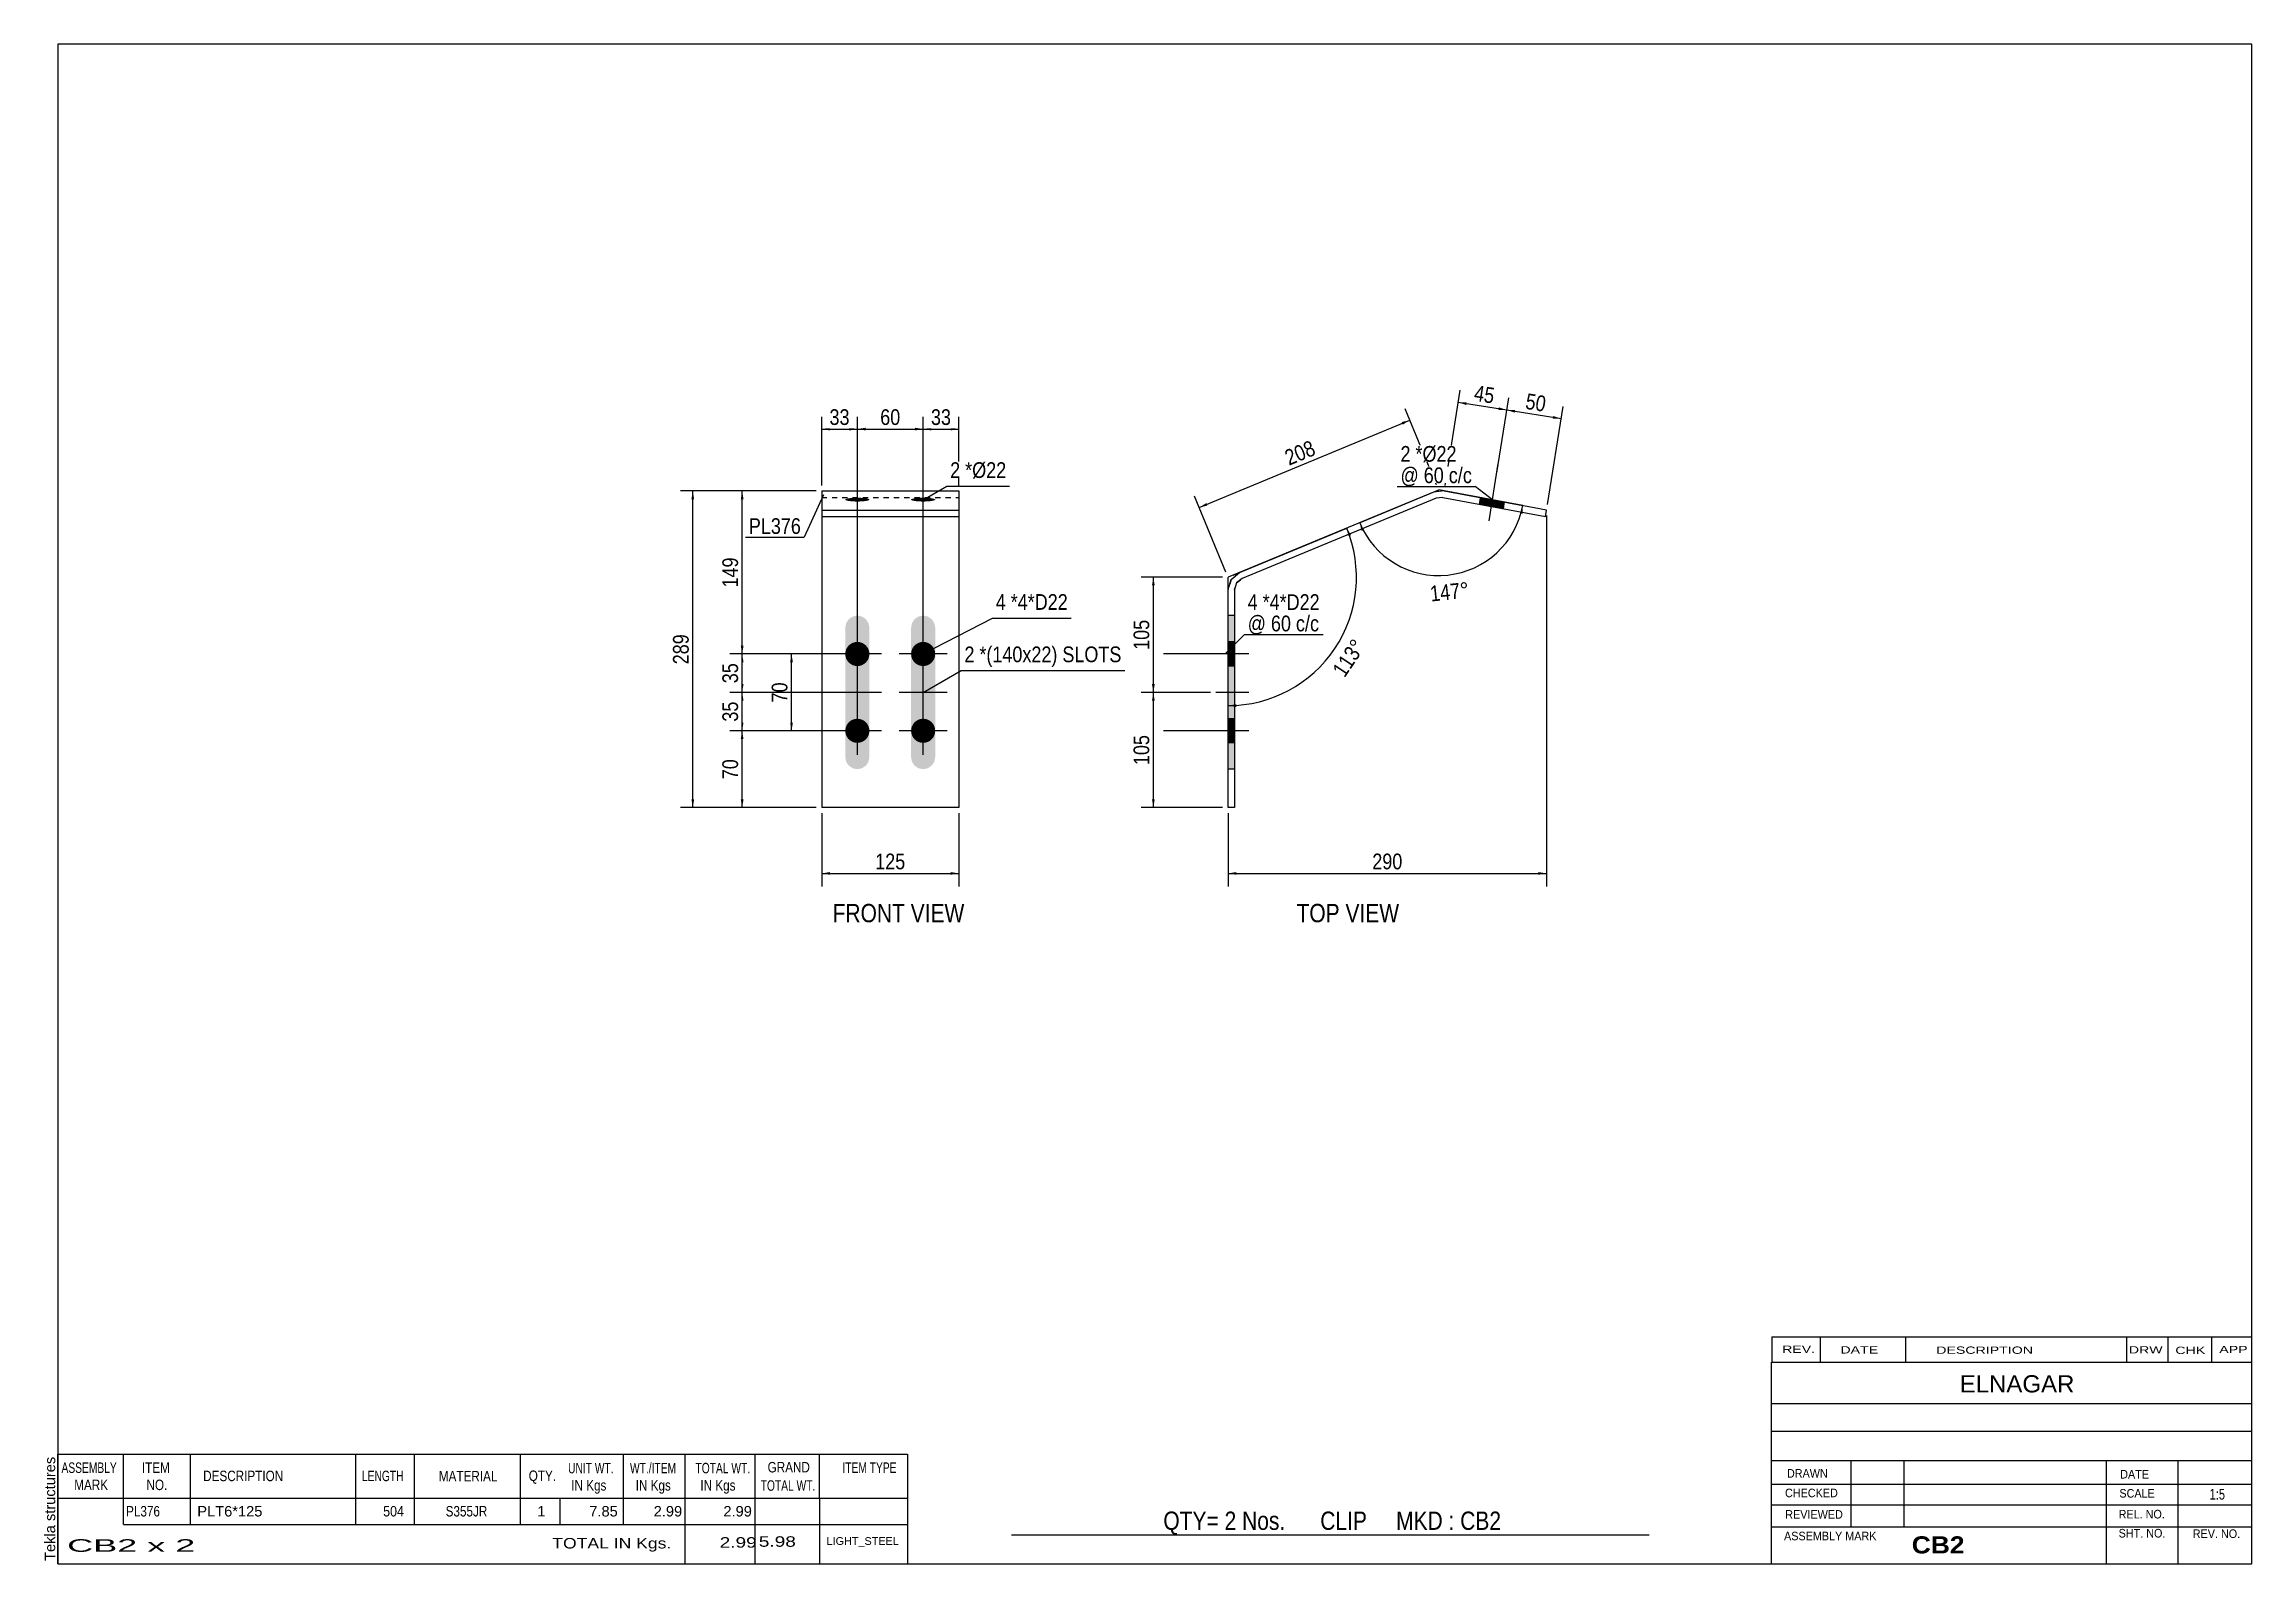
# Model space of a CAD drawing. Header units: millimetres. Extents: x 2 to 405, y 5 to 282.
import ezdxf

# ---------------------------------------------------------------- set-up
doc = ezdxf.new("R2010")
doc.units = ezdxf.units.MM
doc.linetypes.add('DXK_LINE_DOT1', pattern=[1.8814, 0.9407, -0.9407])
doc.styles.add('Arial', font='ARIAL.TTF', dxfattribs={"height": 0.2})
doc.styles.add('Arial Bold', font='ARIALBD.TTF', dxfattribs={"height": 0.2})
doc.styles.add('Arial Narrow', font='ARIALN.TTF', dxfattribs={"height": 0.2})

# ---------------------------------------------------------------- blocks, each defined once
blk = doc.blocks.new('Unknown-627398337-4671')
at = {"color": 5, "linetype": 'Continuous'}
for p, q in [((405, 282), (5, 282)), ((5, 282), (5, 5)), ((405, 5), (405, 282)), ((5, 5), (405, 5))]:
    blk.add_line(p, q, dxfattribs=at)
at = {"color": 174, "linetype": 'Continuous', "style": 'Arial'}
blk.add_text('Tekla structures', height=1.9102, rotation=90, dxfattribs=at).set_placement((4.5, 5.5))
blk = doc.blocks.new('Unknown-627398337-11 - 4173')
at = {"color": 0, "linetype": 'Continuous'}
blk.add_wipeout([(170.31, 121.93), (170.31, 125.43), (146.24, 125.43), (146.24, 121.93)], dxfattribs=at)
at = {"color": 96, "linetype": 'Continuous', "style": 'Arial Narrow'}
blk.add_text('FRONT VIEW', height=3.34, dxfattribs=at).set_placement((146.24, 121.93))
blk = doc.blocks.new('Unknown-627398337-12 - 4195')
at = {"color": 0, "linetype": 'Continuous'}
blk.add_wipeout([(249.57, 121.93), (249.57, 125.43), (230.82, 125.43), (230.82, 121.93)], dxfattribs=at)
at = {"color": 96, "linetype": 'Continuous', "style": 'Arial Narrow'}
blk.add_text('TOP VIEW', height=3.34, dxfattribs=at).set_placement((230.82, 121.93))
blk = doc.blocks.new('Part-627398337-4189 - 4173')
at = {"color": 2, "linetype": 'Continuous'}
for p, q in [((144.25, 200.55), (144.25, 142.83)), ((144.25, 200.55), (169.25, 200.55)), ((169.25, 200.55), (169.25, 142.83)), ((144.25, 197.07), (169.25, 197.07)), ((144.25, 195.89), (169.25, 195.89)), ((169.25, 142.83), (144.25, 142.83))]:
    blk.add_line(p, q, dxfattribs=at)
at = {"color": 7, "linetype": 'DXK_LINE_DOT1'}
blk.add_line((144.25, 199.38), (169.25, 199.38), dxfattribs=at)
blk = doc.blocks.new('Bolt-627398337-4190 - 4173')
at = {"linetype": 'Continuous'}
for points in [[(148.55, 170.83, -1), (152.95, 170.83, -1)], [(160.55, 170.83, -1), (164.95, 170.83, -1)], [(148.55, 156.83, -1), (152.95, 156.83, -1)], [(160.55, 156.83, -1), (164.95, 156.83, -1)]]:
    blk.add_hatch(color=3, dxfattribs=at).paths.add_polyline_path(points)
at = {"color": 3, "linetype": 'Continuous'}
for p, q in [((150.75, 166.43), (150.75, 175.23)), ((162.75, 166.43), (162.75, 175.23)), ((155.15, 170.83), (146.35, 170.83)), ((167.15, 170.83), (158.35, 170.83)), ((150.75, 152.43), (150.75, 161.23)), ((162.75, 152.43), (162.75, 161.23)), ((155.15, 156.83), (146.35, 156.83)), ((167.15, 156.83), (158.35, 156.83))]:
    blk.add_line(p, q, dxfattribs=at)
blk = doc.blocks.new('Bolt-627398337-4191 - 4173')
at = {"linetype": 'Continuous'}
for points in [[(152.31, 177.18), (151.59, 177.66), (150.75, 177.83), (149.91, 177.66), (149.19, 177.18), (148.72, 176.47), (148.55, 175.63), (148.55, 152.03), (148.72, 151.18), (149.19, 150.47), (149.91, 149.99), (150.75, 149.83), (151.59, 149.99), (152.31, 150.47), (152.78, 151.18), (152.95, 152.03), (152.95, 175.63), (152.78, 176.47)], [(164.31, 177.18), (163.59, 177.66), (162.75, 177.83), (161.91, 177.66), (161.19, 177.18), (160.72, 176.47), (160.55, 175.63), (160.55, 152.03), (160.72, 151.18), (161.19, 150.47), (161.91, 149.99), (162.75, 149.83), (163.59, 149.99), (164.31, 150.47), (164.78, 151.18), (164.95, 152.03), (164.95, 175.63), (164.78, 176.47)]]:
    blk.add_hatch(color=3, dxfattribs=at).paths.add_polyline_path(points)
at = {"color": 3, "linetype": 'Continuous'}
for p, q in [((150.75, 159.43), (150.75, 168.23)), ((162.75, 159.43), (162.75, 168.23)), ((155.15, 163.83), (146.35, 163.83)), ((167.15, 163.83), (158.35, 163.83))]:
    blk.add_line(p, q, dxfattribs=at)
blk = doc.blocks.new('Bolt-627398337-4192 - 4173')
at = {"linetype": 'Continuous'}
for points in [[(150.75, 198.62), (150.29, 198.63), (149.86, 198.65), (149.46, 198.69), (149.12, 198.74), (148.84, 198.8), (148.66, 198.86), (148.56, 198.93), (148.56, 199.01), (148.66, 199.08), (148.84, 199.14), (149.12, 199.2), (149.46, 199.25), (149.86, 199.28), (150.29, 199.31), (150.75, 199.31), (151.21, 199.31), (151.64, 199.28), (152.04, 199.25), (152.38, 199.2), (152.66, 199.14), (152.84, 199.08), (152.94, 199.01), (152.94, 198.93), (152.84, 198.86), (152.66, 198.8), (152.38, 198.74), (152.04, 198.69), (151.64, 198.65), (151.21, 198.63)], [(162.75, 198.62), (162.29, 198.63), (161.86, 198.65), (161.46, 198.69), (161.12, 198.74), (160.84, 198.8), (160.66, 198.86), (160.56, 198.93), (160.56, 199.01), (160.66, 199.08), (160.84, 199.14), (161.12, 199.2), (161.46, 199.25), (161.86, 199.28), (162.29, 199.31), (162.75, 199.31), (163.21, 199.31), (163.64, 199.28), (164.04, 199.25), (164.38, 199.2), (164.66, 199.14), (164.84, 199.08), (164.94, 199.01), (164.94, 198.93), (164.84, 198.86), (164.66, 198.8), (164.38, 198.74), (164.04, 198.69), (163.64, 198.65), (163.21, 198.63)]]:
    blk.add_hatch(color=3, dxfattribs=at).paths.add_polyline_path(points)
at = {"color": 3, "linetype": 'Continuous'}
for p, q in [((150.75, 195.1), (150.75, 205.57)), ((162.75, 195.1), (162.75, 205.57))]:
    blk.add_line(p, q, dxfattribs=at)
blk = doc.blocks.new('Part-627398337-4196 - 4195')
at = {"color": 2, "linetype": 'Continuous'}
for p, q in [((255.81, 200.35), (220.44, 185.7)), ((256.27, 199.24), (220.9, 184.59)), ((257.74, 200.55), (255.81, 200.35)), ((257.52, 199.38), (256.27, 199.24)), ((257.52, 199.38), (276.19, 195.89)), ((276.41, 197.07), (257.74, 200.55)), ((276.19, 195.89), (276.41, 197.07)), ((218.92, 184.44), (220.44, 185.7)), ((218.34, 182.56), (218.92, 184.44)), ((218.34, 142.83), (218.34, 182.56)), ((219.91, 183.78), (219.54, 182.56)), ((219.54, 182.56), (219.54, 142.83)), ((220.9, 184.59), (219.91, 183.78)), ((219.54, 142.83), (218.34, 142.83))]:
    blk.add_line(p, q, dxfattribs=at)
at = {"color": 7, "linetype": 'DXK_LINE_DOT1'}
for p, q in [((220.44, 185.7), (218.92, 184.44)), ((218.92, 184.44), (218.34, 182.56)), ((219.54, 182.56), (219.91, 183.78)), ((219.91, 183.78), (220.9, 184.59))]:
    blk.add_line(p, q, dxfattribs=at)
blk = doc.blocks.new('Bolt-627398337-4197 - 4195')
at = {"linetype": 'Continuous'}
for points in [[(218.34, 173.03), (218.34, 168.63), (219.54, 168.63), (219.54, 173.03)], [(218.34, 173.03), (218.34, 168.63), (219.54, 168.63), (219.54, 173.03)], [(218.34, 159.03), (218.34, 154.63), (219.54, 154.63), (219.54, 159.03)], [(218.34, 159.03), (218.34, 154.63), (219.54, 154.63), (219.54, 159.03)]]:
    blk.add_hatch(color=3, dxfattribs=at).paths.add_polyline_path(points)
at = {"color": 3, "linetype": 'Continuous'}
for p, q in [((222.14, 170.83), (206.54, 170.83)), ((222.14, 170.83), (206.54, 170.83)), ((219.54, 173.03), (218.34, 173.03)), ((219.54, 173.03), (218.34, 173.03)), ((219.54, 168.63), (218.34, 168.63)), ((219.54, 168.63), (218.34, 168.63)), ((219.54, 159.03), (218.34, 159.03)), ((219.54, 159.03), (218.34, 159.03)), ((222.14, 156.83), (206.54, 156.83)), ((222.14, 156.83), (206.54, 156.83)), ((219.54, 154.63), (218.34, 154.63)), ((219.54, 154.63), (218.34, 154.63))]:
    blk.add_line(p, q, dxfattribs=at)
blk = doc.blocks.new('Bolt-627398337-4198 - 4195')
at = {"linetype": 'Continuous'}
blk.add_hatch(color=3, dxfattribs=at).paths.add_polyline_path([(218.34, 177.83), (218.34, 149.83), (219.54, 149.83), (219.54, 177.83)])
blk.add_hatch(color=3, dxfattribs=at).paths.add_polyline_path([(218.34, 177.83), (218.34, 149.83), (219.54, 149.83), (219.54, 177.83)])
at = {"color": 3, "linetype": 'Continuous'}
for p, q in [((219.54, 177.83), (218.34, 177.83)), ((219.54, 177.83), (218.34, 177.83)), ((222.14, 163.83), (216.14, 163.83)), ((222.14, 163.83), (216.14, 163.83)), ((219.54, 149.83), (218.34, 149.83)), ((219.54, 149.83), (218.34, 149.83))]:
    blk.add_line(p, q, dxfattribs=at)
blk = doc.blocks.new('Bolt-627398337-4199 - 4195')
at = {"linetype": 'Continuous'}
blk.add_hatch(color=3, dxfattribs=at).paths.add_polyline_path([(264.18, 198.01), (268.53, 197.32), (268.73, 198.62), (264.39, 199.31)])
blk.add_hatch(color=3, dxfattribs=at).paths.add_polyline_path([(264.18, 198.01), (268.53, 197.32), (268.73, 198.62), (264.39, 199.31)])
at = {"color": 3, "linetype": 'Continuous'}
for p, q in [((265.94, 195.1), (267.61, 205.57)), ((265.94, 195.1), (267.61, 205.57)), ((264.18, 198.01), (264.39, 199.31)), ((264.18, 198.01), (264.39, 199.31)), ((268.53, 197.32), (268.73, 198.62)), ((268.53, 197.32), (268.73, 198.62))]:
    blk.add_line(p, q, dxfattribs=at)
blk = doc.blocks.new('StraightDimension-627398337-4202 - 4173')
at = {"linetype": 'Continuous'}
for points in [[(138.5, 169.33), (138.75, 170.83), (139, 169.33)], [(139, 158.33), (138.75, 156.83), (138.5, 158.33)]]:
    blk.add_hatch(color=7, dxfattribs=at).paths.add_polyline_path(points)
at = {"color": 7, "linetype": 'Continuous'}
for p, q in [((149.75, 170.83), (136.5, 170.83)), ((138.75, 156.83), (138.75, 170.83)), ((149.75, 156.83), (136.5, 156.83))]:
    blk.add_line(p, q, dxfattribs=at)
at = {"color": 0}
blk.add_wipeout([(138.6, 166.25), (134.4, 166.25), (134.4, 161.4), (138.6, 161.4)], dxfattribs=at)
at = {"color": 3, "style": 'Arial Narrow'}
blk.add_text('70', height=2.863, rotation=90.0002, dxfattribs=at).set_placement((138, 162))
blk = doc.blocks.new('StraightDimension-627398337-4209 - 4173')
at = {"linetype": 'Continuous'}
for points in [[(129.5, 199.05), (129.75, 200.55), (130, 199.05)], [(130, 172.33), (129.75, 170.83), (129.5, 172.33)]]:
    blk.add_hatch(color=7, dxfattribs=at).paths.add_polyline_path(points)
at = {"color": 7, "linetype": 'Continuous'}
for p, q in [((143.25, 200.55), (127.5, 200.55)), ((129.75, 170.83), (129.75, 200.55)), ((149.75, 170.83), (127.5, 170.83))]:
    blk.add_line(p, q, dxfattribs=at)
at = {"color": 0}
blk.add_wipeout([(129.6, 189.03), (125.4, 189.03), (125.4, 182.35), (129.6, 182.35)], dxfattribs=at)
at = {"color": 3, "style": 'Arial Narrow'}
blk.add_text('149', height=2.863, rotation=90.0002, dxfattribs=at).set_placement((129, 182.95))
blk = doc.blocks.new('StraightDimension-627398337-4210 - 4173')
at = {"linetype": 'Continuous'}
for points in [[(129.5, 169.33), (129.75, 170.83), (130, 169.33)], [(130, 165.33), (129.75, 163.83), (129.5, 165.33)]]:
    blk.add_hatch(color=7, dxfattribs=at).paths.add_polyline_path(points)
at = {"color": 7, "linetype": 'Continuous'}
for p, q in [((149.75, 170.83), (127.5, 170.83)), ((129.75, 163.83), (129.75, 170.83)), ((149.75, 163.83), (127.5, 163.83))]:
    blk.add_line(p, q, dxfattribs=at)
at = {"color": 0}
blk.add_wipeout([(129.6, 169.75), (125.4, 169.75), (125.4, 164.9), (129.6, 164.9)], dxfattribs=at)
at = {"color": 3, "style": 'Arial Narrow'}
blk.add_text('35', height=2.863, rotation=90.0002, dxfattribs=at).set_placement((129, 165.5))
blk = doc.blocks.new('StraightDimension-627398337-4211 - 4173')
at = {"linetype": 'Continuous'}
for points in [[(129.5, 162.33), (129.75, 163.83), (130, 162.33)], [(130, 158.33), (129.75, 156.83), (129.5, 158.33)]]:
    blk.add_hatch(color=7, dxfattribs=at).paths.add_polyline_path(points)
at = {"color": 7, "linetype": 'Continuous'}
for p, q in [((149.75, 163.83), (127.5, 163.83)), ((129.75, 156.83), (129.75, 163.83)), ((149.75, 156.83), (127.5, 156.83))]:
    blk.add_line(p, q, dxfattribs=at)
at = {"color": 0}
blk.add_wipeout([(129.6, 162.75), (125.4, 162.75), (125.4, 157.9), (129.6, 157.9)], dxfattribs=at)
at = {"color": 3, "style": 'Arial Narrow'}
blk.add_text('35', height=2.863, rotation=90.0002, dxfattribs=at).set_placement((129, 158.5))
blk = doc.blocks.new('StraightDimension-627398337-4212 - 4173')
at = {"linetype": 'Continuous'}
for points in [[(129.5, 155.33), (129.75, 156.83), (130, 155.33)], [(130, 144.33), (129.75, 142.83), (129.5, 144.33)]]:
    blk.add_hatch(color=7, dxfattribs=at).paths.add_polyline_path(points)
at = {"color": 7, "linetype": 'Continuous'}
for p, q in [((149.75, 156.83), (127.5, 156.83)), ((129.75, 142.83), (129.75, 156.83)), ((143.25, 142.83), (127.5, 142.83))]:
    blk.add_line(p, q, dxfattribs=at)
at = {"color": 0}
blk.add_wipeout([(129.6, 152.25), (125.4, 152.25), (125.4, 147.4), (129.6, 147.4)], dxfattribs=at)
at = {"color": 3, "style": 'Arial Narrow'}
blk.add_text('70', height=2.863, rotation=90.0002, dxfattribs=at).set_placement((129, 148))
blk = doc.blocks.new('StraightDimension-627398337-4225 - 4173')
at = {"linetype": 'Continuous'}
for points in [[(120.5, 199.05), (120.75, 200.55), (121, 199.05)], [(121, 144.33), (120.75, 142.83), (120.5, 144.33)]]:
    blk.add_hatch(color=7, dxfattribs=at).paths.add_polyline_path(points)
at = {"color": 7, "linetype": 'Continuous'}
for p, q in [((143.25, 200.55), (118.5, 200.55)), ((120.75, 142.83), (120.75, 200.55)), ((143.25, 142.83), (118.5, 142.83))]:
    blk.add_line(p, q, dxfattribs=at)
at = {"color": 0}
blk.add_wipeout([(120.6, 175.03), (116.4, 175.03), (116.4, 168.35), (120.6, 168.35)], dxfattribs=at)
at = {"color": 3, "style": 'Arial Narrow'}
blk.add_text('289', height=2.863, rotation=90.0002, dxfattribs=at).set_placement((120, 168.95))
blk = doc.blocks.new('StraightDimension-627398337-4229 - 4173')
at = {"linetype": 'Continuous'}
for points in [[(164.25, 211.58), (162.75, 211.83), (164.25, 212.08)], [(167.75, 212.08), (169.25, 211.83), (167.75, 211.58)]]:
    blk.add_hatch(color=7, dxfattribs=at).paths.add_polyline_path(points)
at = {"color": 7, "linetype": 'Continuous'}
for p, q in [((162.75, 171.83), (162.75, 214.08)), ((169.25, 201.55), (169.25, 214.08)), ((162.75, 211.83), (169.25, 211.83))]:
    blk.add_line(p, q, dxfattribs=at)
at = {"color": 0}
blk.add_wipeout([(168.43, 211.98), (168.43, 216.18), (163.57, 216.18), (163.57, 211.98)], dxfattribs=at)
at = {"color": 3, "style": 'Arial Narrow'}
blk.add_text('33', height=2.863, dxfattribs=at).set_placement((164.17, 212.58))
blk = doc.blocks.new('StraightDimension-627398337-4230 - 4173')
at = {"linetype": 'Continuous'}
for points in [[(152.25, 211.58), (150.75, 211.83), (152.25, 212.08)], [(161.25, 212.08), (162.75, 211.83), (161.25, 211.58)]]:
    blk.add_hatch(color=7, dxfattribs=at).paths.add_polyline_path(points)
at = {"color": 7, "linetype": 'Continuous'}
for p, q in [((150.75, 171.83), (150.75, 214.08)), ((162.75, 171.83), (162.75, 214.08)), ((150.75, 211.83), (162.75, 211.83))]:
    blk.add_line(p, q, dxfattribs=at)
at = {"color": 0}
blk.add_wipeout([(159.18, 211.98), (159.18, 216.18), (154.32, 216.18), (154.32, 211.98)], dxfattribs=at)
at = {"color": 3, "style": 'Arial Narrow'}
blk.add_text('60', height=2.863, dxfattribs=at).set_placement((154.92, 212.58))
blk = doc.blocks.new('StraightDimension-627398337-4231 - 4173')
at = {"linetype": 'Continuous'}
for points in [[(145.75, 211.58), (144.25, 211.83), (145.75, 212.08)], [(149.25, 212.08), (150.75, 211.83), (149.25, 211.58)]]:
    blk.add_hatch(color=7, dxfattribs=at).paths.add_polyline_path(points)
at = {"color": 7, "linetype": 'Continuous'}
for p, q in [((144.25, 201.55), (144.25, 214.08)), ((150.75, 171.83), (150.75, 214.08)), ((144.25, 211.83), (150.75, 211.83))]:
    blk.add_line(p, q, dxfattribs=at)
at = {"color": 0}
blk.add_wipeout([(149.93, 211.98), (149.93, 216.18), (145.07, 216.18), (145.07, 211.98)], dxfattribs=at)
at = {"color": 3, "style": 'Arial Narrow'}
blk.add_text('33', height=2.863, dxfattribs=at).set_placement((145.67, 212.58))
blk = doc.blocks.new('StraightDimension-627398337-4243 - 4173')
at = {"linetype": 'Continuous'}
for points in [[(145.75, 130.58), (144.25, 130.83), (145.75, 131.08)], [(167.75, 131.08), (169.25, 130.83), (167.75, 130.58)]]:
    blk.add_hatch(color=7, dxfattribs=at).paths.add_polyline_path(points)
at = {"color": 7, "linetype": 'Continuous'}
for p, q in [((144.25, 141.83), (144.25, 128.43)), ((169.25, 141.83), (169.25, 128.43)), ((144.25, 130.83), (169.25, 130.83))]:
    blk.add_line(p, q, dxfattribs=at)
at = {"color": 0}
blk.add_wipeout([(160.09, 130.98), (160.09, 135.18), (153.41, 135.18), (153.41, 130.98)], dxfattribs=at)
at = {"color": 3, "style": 'Arial Narrow'}
blk.add_text('125', height=2.863, dxfattribs=at).set_placement((154.01, 131.58))
blk = doc.blocks.new('StraightDimension-627398337-4247 - 4195')
at = {"linetype": 'Continuous'}
for points in [[(219.84, 130.58), (218.34, 130.83), (219.84, 131.08)], [(274.91, 131.08), (276.41, 130.83), (274.91, 130.58)]]:
    blk.add_hatch(color=7, dxfattribs=at).paths.add_polyline_path(points)
at = {"color": 7, "linetype": 'Continuous'}
for p, q in [((276.41, 196.07), (276.41, 128.43)), ((218.34, 141.83), (218.34, 128.43)), ((218.34, 130.83), (276.41, 130.83))]:
    blk.add_line(p, q, dxfattribs=at)
at = {"color": 0}
blk.add_wipeout([(250.72, 130.98), (250.72, 135.18), (244.04, 135.18), (244.04, 130.98)], dxfattribs=at)
at = {"color": 3, "style": 'Arial Narrow'}
blk.add_text('290', height=2.863, dxfattribs=at).set_placement((244.64, 131.58))
blk = doc.blocks.new('StraightDimension-627398337-4251 - 4195')
at = {"linetype": 'Continuous'}
for points in [[(270.6, 214.82), (269.16, 215.31), (270.68, 215.32)], [(277.62, 214.21), (279.06, 213.73), (277.54, 213.72)]]:
    blk.add_hatch(color=7, dxfattribs=at).paths.add_polyline_path(points)
at = {"color": 7, "linetype": 'Continuous'}
for p, q in [((267.34, 203.85), (269.51, 217.53)), ((269.16, 215.31), (279.06, 213.73)), ((276.57, 198.06), (279.42, 215.95))]:
    blk.add_line(p, q, dxfattribs=at)
at = {"color": 0}
blk.add_wipeout([(276.53, 214.29), (277.19, 218.43), (272.4, 219.2), (271.74, 215.05)], dxfattribs=at)
at = {"color": 3, "style": 'Arial Narrow'}
blk.add_text('50', height=2.863, rotation=-9.0355, dxfattribs=at).set_placement((272.42, 215.55))
blk = doc.blocks.new('StraightDimension-627398337-4252 - 4195')
at = {"linetype": 'Continuous'}
for points in [[(261.75, 216.23), (260.31, 216.71), (261.83, 216.72)], [(267.72, 215.79), (269.16, 215.31), (267.64, 215.29)]]:
    blk.add_hatch(color=7, dxfattribs=at).paths.add_polyline_path(points)
at = {"color": 7, "linetype": 'Continuous'}
for p, q in [((257.9, 201.54), (260.66, 218.94)), ((267.34, 203.85), (269.51, 217.53)), ((260.31, 216.71), (269.16, 215.31))]:
    blk.add_line(p, q, dxfattribs=at)
at = {"color": 0}
blk.add_wipeout([(267.15, 215.78), (267.81, 219.92), (263.02, 220.69), (262.36, 216.54)], dxfattribs=at)
at = {"color": 3, "style": 'Arial Narrow'}
blk.add_text('45', height=2.863, rotation=-9.0355, dxfattribs=at).set_placement((263.05, 217.04))
blk = doc.blocks.new('AngleDimension-627398337-4687 - 4195')
at = {"linetype": 'Continuous'}
for points in [[(240.31, 192.31), (239.97, 193.79), (240.77, 192.5)], [(219.84, 161.17), (218.34, 161.42), (219.84, 161.67)]]:
    blk.add_hatch(color=7, dxfattribs=at).paths.add_polyline_path(points)
at = {"color": 7, "linetype": 'Continuous'}
for p, q in [((239.97, 193.79), (218.34, 184.83)), ((219.27, 185.21), (239.97, 193.79)), ((218.34, 161.42), (218.34, 184.83))]:
    blk.add_line(p, q, dxfattribs=at)
blk.add_arc((218.34, 184.83), 23.41, 270, 22.5077, dxfattribs=at)
at = {"color": 0}
blk.add_wipeout([(244.35, 172.43), (240.86, 174.77), (236.25, 167.88), (239.75, 165.54)], dxfattribs=at)
at = {"color": 3, "style": 'Arial Narrow'}
blk.add_text('113°', height=2.863, rotation=56.253, dxfattribs=at).set_placement((239.58, 166.38))
blk = doc.blocks.new('AngleDimension-627398337-4695 - 4195')
at = {"linetype": 'Continuous'}
for points in [[(271.57, 196.49), (272.09, 197.93), (272.07, 196.4)], [(242.68, 193.29), (242.33, 194.77), (243.14, 193.48)]]:
    blk.add_hatch(color=7, dxfattribs=at).paths.add_polyline_path(points)
at = {"color": 7, "linetype": 'Continuous'}
for p, q in [((242.33, 194.77), (256.75, 200.74)), ((272.09, 197.93), (256.75, 200.74)), ((257.73, 200.56), (272.09, 197.93))]:
    blk.add_line(p, q, dxfattribs=at)
blk.add_arc((256.75, 200.74), 15.6, 202.5077, 349.6048, dxfattribs=at)
at = {"color": 0}
blk.add_wipeout([(263.05, 180.59), (262.61, 184.77), (254.37, 183.89), (254.81, 179.72)], dxfattribs=at)
at = {"color": 3, "style": 'Arial Narrow'}
blk.add_text('147°', height=2.863, rotation=6.0562, dxfattribs=at).set_placement((255.34, 180.38))
blk = doc.blocks.new('StraightDimension-627398337-4707 - 4195')
at = {"linetype": 'Continuous'}
for points in [[(250, 213.11), (251.48, 213.45), (250.19, 212.64)], [(214.56, 197.88), (213.08, 197.54), (214.37, 198.34)]]:
    blk.add_hatch(color=7, dxfattribs=at).paths.add_polyline_path(points)
at = {"color": 7, "linetype": 'Continuous'}
for p, q in [((213.08, 197.54), (251.48, 213.45)), ((256.36, 201.66), (250.62, 215.53)), ((217.96, 185.75), (212.21, 199.61))]:
    blk.add_line(p, q, dxfattribs=at)
at = {"color": 0}
blk.add_wipeout([(235.31, 206.91), (233.7, 210.79), (227.52, 208.23), (229.13, 204.35)], dxfattribs=at)
at = {"color": 3, "style": 'Arial Narrow'}
blk.add_text('208', height=2.863, rotation=22.5058, dxfattribs=at).set_placement((229.46, 205.14))
blk = doc.blocks.new('StraightDimension-627398337-4720 - 4195')
at = {"linetype": 'Continuous'}
for points in [[(204.47, 183.33), (204.72, 184.83), (204.97, 183.33)], [(204.97, 165.33), (204.72, 163.83), (204.47, 165.33)]]:
    blk.add_hatch(color=7, dxfattribs=at).paths.add_polyline_path(points)
at = {"color": 7, "linetype": 'Continuous'}
for p, q in [((217.34, 184.83), (202.47, 184.83)), ((204.72, 163.83), (204.72, 184.83)), ((215.14, 163.83), (202.47, 163.83))]:
    blk.add_line(p, q, dxfattribs=at)
at = {"color": 0}
blk.add_wipeout([(204.57, 177.67), (200.37, 177.67), (200.37, 170.98), (204.57, 170.98)], dxfattribs=at)
at = {"color": 3, "style": 'Arial Narrow'}
blk.add_text('105', height=2.863, rotation=90.0002, dxfattribs=at).set_placement((203.97, 171.58))
blk = doc.blocks.new('StraightDimension-627398337-4721 - 4195')
at = {"linetype": 'Continuous'}
for points in [[(204.47, 162.33), (204.72, 163.83), (204.97, 162.33)], [(204.97, 144.33), (204.72, 142.83), (204.47, 144.33)]]:
    blk.add_hatch(color=7, dxfattribs=at).paths.add_polyline_path(points)
at = {"color": 7, "linetype": 'Continuous'}
for p, q in [((215.14, 163.83), (202.47, 163.83)), ((204.72, 142.83), (204.72, 163.83)), ((217.34, 142.83), (202.47, 142.83))]:
    blk.add_line(p, q, dxfattribs=at)
at = {"color": 0}
blk.add_wipeout([(204.57, 156.67), (200.37, 156.67), (200.37, 149.98), (204.57, 149.98)], dxfattribs=at)
at = {"color": 3, "style": 'Arial Narrow'}
blk.add_text('105', height=2.863, rotation=90.0002, dxfattribs=at).set_placement((203.97, 150.58))
blk = doc.blocks.new('CBS_BOM-627398337-4800')
at = {"color": 7, "linetype": 'Continuous'}
for p, q in [((4.97, 16.97), (4.97, 24.97)), ((4.97, 24.97), (159.89, 24.97)), ((16.97, 16.97), (16.97, 24.97)), ((29.16, 16.97), (29.16, 24.97)), ((59.32, 16.97), (59.32, 24.97)), ((70, 16.97), (70, 24.97)), ((89.32, 16.97), (89.32, 24.97)), ((108.12, 16.97), (108.12, 24.97)), ((119.33, 16.97), (119.33, 24.97)), ((132.12, 16.97), (132.12, 24.97)), ((143.87, 16.97), (143.87, 24.97)), ((159.89, 24.96), (159.89, 16.98)), ((4.97, 16.97), (159.89, 16.97)), ((4.97, 12.17), (4.97, 16.97)), ((16.97, 12.17), (16.97, 16.97)), ((29.16, 12.17), (29.16, 16.97)), ((59.32, 12.17), (59.32, 16.97)), ((70, 12.17), (70, 16.97)), ((89.32, 12.17), (89.32, 16.97)), ((96.58, 12.17), (96.58, 16.97)), ((108.12, 12.17), (108.12, 16.97)), ((119.33, 12.17), (119.33, 16.97)), ((132.12, 12.17), (132.12, 16.97)), ((143.89, 12.17), (143.89, 16.97)), ((159.89, 16.96), (159.89, 12.17)), ((4.97, 4.97), (4.97, 12.15)), ((16.97, 12.17), (159.89, 12.17)), ((119.33, 4.97), (119.33, 12.15)), ((132.12, 4.97), (132.12, 12.15)), ((143.93, 4.97), (143.93, 12.15)), ((159.89, 12.17), (159.89, 4.97)), ((4.97, 4.97), (159.89, 4.97))]:
    blk.add_line(p, q, dxfattribs=at)
at = {"color": 3, "linetype": 'Continuous', "style": 'Arial'}
for s, height, width, p in [('ASSEMBLY', 1.91, 0.7, (5.65, 21.54)), ('MARK', 1.91, 0.8, (7.97, 18.41)), ('ITEM', 1.91, 0.8, (20.3, 21.54)), ('NO.', 1.91, 0.8, (21.15, 18.41)), ('DESCRIPTION', 1.9102, 0.8, (31.48, 20.04)), ('LENGTH', 1.91, 0.7, (60.43, 20.04)), ('MATERIAL', 1.91, 0.8, (74.45, 19.99)), ('QTY.', 1.91, 0.8, (90.84, 20.07)), ('UNIT WT.', 1.91, 0.7, (98.01, 21.47)), ('IN Kgs', 1.91, 0.8, (98.59, 18.33)), ('WT./ITEM', 1.91, 0.7, (109.3, 21.47)), ('IN Kgs', 1.91, 0.8, (110.34, 18.33)), ('TOTAL WT.', 1.91, 0.7, (121.24, 21.47)), ('IN Kgs', 1.91, 0.8, (122.13, 18.33)), ('TOTAL WT.', 1.91, 0.7, (133.13, 18.29)), ('GRAND', 1.91, 0.8, (134.39, 21.63)), ('ITEM TYPE', 1.91, 0.7, (148.03, 21.55))]:
    blk.add_text(s, height=height, dxfattribs=dict(at, width=width)).set_placement(p)
at = {"color": 7, "linetype": 'Continuous', "style": 'Arial'}
for s, width, p in [('PL376', 0.8, (17.43, 13.6)), ('504', 0.85, (64.3, 13.6)), ('S355JR', 0.8, (75.69, 13.6))]:
    blk.add_text(s, height=1.91, dxfattribs=dict(at, width=width)).set_placement(p)
for s, p in [('PLT6*125', (30.41, 13.6)), ('1', (92.41, 13.6)), ('7.85', (101.88, 13.6)), ('2.99', (113.62, 13.6)), ('2.99', (126.33, 13.6))]:
    blk.add_text(s, height=1.91, dxfattribs=at).set_placement(p)
at = {"color": 6, "linetype": 'Continuous', "style": 'Arial'}
for s, height, width, p in [('CB2 x 2', 2.292, 2.05, (6.69, 7.16)), ('TOTAL IN Kgs.', 1.9102, 1.2, (95.13, 7.77)), ('2.99', 1.91, 1.3, (125.65, 7.92)), ('5.98', 1.91, 1.3, (132.79, 8.08))]:
    blk.add_text(s, height=height, dxfattribs=dict(at, width=width)).set_placement(p)
blk.add_text('LIGHT_STEEL', height=1.4135, dxfattribs=at).set_placement((145.14, 8.42))
blk = doc.blocks.new('CBS_CALLOFF-627398337-4801')
at = {"color": 7, "linetype": 'Continuous'}
blk.add_line((178.88, 10.27), (295.11, 10.25), dxfattribs=at)
at = {"color": 3, "linetype": 'Continuous', "style": 'Arial Narrow'}
blk.add_text('QTY= 2 Nos.      CLIP     MKD : CB2', height=3.3405, dxfattribs=at).set_placement((206.54, 11.16))
blk = doc.blocks.new('CBS_NAME_BLOG-627398337-4802')
at = {"color": 7, "linetype": 'Continuous'}
for p, q in [((317.41, 41.75), (404.93, 41.75)), ((317.41, 5.04), (317.41, 41.75)), ((317.41, 34.21), (404.93, 34.21)), ((317.48, 29.16), (405, 29.16)), ((317.41, 23.79), (404.93, 23.79)), ((331.93, 11.68), (331.93, 23.78)), ((341.62, 11.71), (341.62, 23.78)), ((378.53, 5.04), (378.53, 23.77)), ((391.58, 5.04), (391.58, 23.78)), ((317.42, 19.49), (405, 19.51)), ((317.41, 15.74), (404.93, 15.74)), ((317.41, 11.7), (404.93, 11.7)), ((317.41, 5), (405, 5))]:
    blk.add_line(p, q, dxfattribs=at)
at = {"color": 3, "linetype": 'Continuous', "style": 'Arial'}
blk.add_text('ELNAGAR', height=3.133, dxfattribs=at).set_placement((351.73, 36.22))
at = {"color": 3, "linetype": 'Continuous'}
for s, height, style, width, p in [('DRAWN', 1.566, 'Arial', 0.9, (320.24, 20.68)), ('DATE', 1.566, 'Arial', 0.9, (381, 20.52)), ('CHECKED', 1.566, 'Arial', 0.9, (319.89, 17.11)), ('SCALE', 1.566, 'Arial', 0.9, (380.85, 17.04)), ('1:5', 1.957, 'Arial Narrow', 0.9, (397.3, 16.68)), ('REVIEWED', 1.566, 'Arial', 0.9, (319.93, 13.19)), ('REL. NO.', 1.566, 'Arial', 0.9, (380.71, 13.24)), ('ASSEMBLY MARK', 1.5663, 'Arial', 0.9, (319.71, 9.26)), ('CB2', 3.131, 'Arial Bold', 1.1, (342.99, 6.86)), ('SHT. NO.', 1.566, 'Arial', 0.9, (380.71, 9.77)), ('REV. NO.', 1.566, 'Arial', 0.9, (394.23, 9.68))]:
    blk.add_text(s, height=height, dxfattribs=dict(at, style=style, width=width)).set_placement(p)
blk = doc.blocks.new('CBS_REVISION-627398337-4803')
at = {"color": 7, "linetype": 'Continuous'}
for p, q in [((317.49, 46.38), (404.99, 46.38)), ((317.49, 46.38), (317.49, 41.75)), ((326.29, 46.38), (326.29, 41.75)), ((341.88, 46.38), (341.88, 41.81)), ((382.14, 46.38), (382.14, 41.75)), ((389.68, 46.38), (389.68, 41.75)), ((397.63, 46.38), (397.63, 41.75)), ((317.49, 41.75), (404.99, 41.75))]:
    blk.add_line(p, q, dxfattribs=at)
at = {"color": 7, "style": 'Arial Narrow', "width": 1.7}
for s, height, p in [('REV.', 1.326, (319.35, 43.43)), ('DATE', 1.326, (329.98, 43.31)), ('DESCRIPTION', 1.3257, (347.46, 43.26)), ('DRW', 1.326, (382.57, 43.32)), ('CHK', 1.326, (391.06, 43.23)), ('APP', 1.326, (399.06, 43.38))]:
    blk.add_text(s, height=height, dxfattribs=at).set_placement(p)
blk = doc.blocks.new('Mark-627398337-4259 - 4173')
at = {"color": 0}
blk.add_wipeout([(140.47, 192.72), (140.47, 195.72), (130.97, 195.72), (130.97, 192.72)], dxfattribs=at)
blk.add_wipeout([(140.47, 192.72), (140.47, 195.72), (130.97, 195.72), (130.97, 192.72)], dxfattribs=at)
at = {"color": 7, "linetype": 'Continuous'}
for p in [(144.61, 199.85), (130.37, 192.12)]:
    blk.add_line(p, (141.07, 192.12), dxfattribs=at)
at = {"color": 3, "style": 'Arial Narrow'}
blk.add_text('PL376', height=2.863, dxfattribs=at).set_placement((130.97, 192.72))
blk = doc.blocks.new('Mark-627398337-4265 - 4173')
at = {"color": 0}
blk.add_wipeout([(177.82, 178.88), (177.82, 181.88), (175.99, 181.88), (175.99, 178.88)], dxfattribs=at)
blk.add_wipeout([(177.82, 178.88), (177.82, 181.88), (175.99, 181.88), (175.99, 178.88)], dxfattribs=at)
at = {"color": 7, "linetype": 'Continuous'}
blk.add_line((162.75, 170.83), (175.39, 177.38), dxfattribs=at)
at = {"color": 0}
blk.add_wipeout([(179.99, 178.88), (179.99, 181.88), (178.72, 181.88), (178.72, 178.88)], dxfattribs=at)
blk.add_wipeout([(179.99, 178.88), (179.99, 181.88), (178.72, 181.88), (178.72, 178.88)], dxfattribs=at)
at = {"color": 3, "style": 'Arial Narrow'}
blk.add_text('4', height=2.86, dxfattribs=at).set_placement((175.99, 178.88))
at = {"color": 0}
blk.add_wipeout([(189.13, 178.88), (189.13, 181.88), (179.99, 181.88), (179.99, 178.88)], dxfattribs=at)
blk.add_wipeout([(189.13, 178.88), (189.13, 181.88), (179.99, 181.88), (179.99, 178.88)], dxfattribs=at)
at = {"color": 7, "linetype": 'Continuous'}
blk.add_line((175.39, 177.38), (189.73, 177.38), dxfattribs=at)
at = {"color": 3, "style": 'Arial Narrow'}
for s, height, p in [('*', 2.86, (178.72, 178.88)), ('4*D22', 2.863, (179.99, 178.88))]:
    blk.add_text(s, height=height, dxfattribs=at).set_placement(p)
blk = doc.blocks.new('Mark-627398337-4266 - 4173')
at = {"color": 0}
blk.add_wipeout([(172.11, 169.33), (172.11, 172.33), (170.28, 172.33), (170.28, 169.33)], dxfattribs=at)
blk.add_wipeout([(172.11, 169.33), (172.11, 172.33), (170.28, 172.33), (170.28, 169.33)], dxfattribs=at)
at = {"color": 7, "linetype": 'Continuous'}
blk.add_line((162.75, 163.83), (169.68, 167.83), dxfattribs=at)
at = {"color": 0}
blk.add_wipeout([(174.28, 169.33), (174.28, 172.33), (173.01, 172.33), (173.01, 169.33)], dxfattribs=at)
blk.add_wipeout([(174.28, 169.33), (174.28, 172.33), (173.01, 172.33), (173.01, 169.33)], dxfattribs=at)
at = {"color": 3, "style": 'Arial Narrow'}
blk.add_text('2', height=2.86, dxfattribs=at).set_placement((170.28, 169.33))
at = {"color": 0}
blk.add_wipeout([(198.94, 169.33), (198.94, 172.33), (174.28, 172.33), (174.28, 169.33)], dxfattribs=at)
blk.add_wipeout([(198.94, 169.33), (198.94, 172.33), (174.28, 172.33), (174.28, 169.33)], dxfattribs=at)
at = {"color": 7, "linetype": 'Continuous'}
blk.add_line((169.68, 167.83), (199.54, 167.83), dxfattribs=at)
at = {"color": 3, "style": 'Arial Narrow'}
for s, height, p in [('*', 2.86, (173.01, 169.33)), ('(140x22) SLOTS', 2.8633, (174.28, 169.33))]:
    blk.add_text(s, height=height, dxfattribs=at).set_placement(p)
blk = doc.blocks.new('Mark-627398337-4267 - 4173')
at = {"color": 0}
blk.add_wipeout([(169.51, 202.92), (169.51, 205.92), (167.68, 205.92), (167.68, 202.92)], dxfattribs=at)
blk.add_wipeout([(169.51, 202.92), (169.51, 205.92), (167.68, 205.92), (167.68, 202.92)], dxfattribs=at)
at = {"color": 7, "linetype": 'Continuous'}
blk.add_line((162.75, 198.92), (167.08, 201.42), dxfattribs=at)
at = {"color": 0}
blk.add_wipeout([(171.69, 202.92), (171.69, 205.92), (170.41, 205.92), (170.41, 202.92)], dxfattribs=at)
blk.add_wipeout([(171.69, 202.92), (171.69, 205.92), (170.41, 205.92), (170.41, 202.92)], dxfattribs=at)
at = {"color": 3, "style": 'Arial Narrow'}
blk.add_text('2', height=2.86, dxfattribs=at).set_placement((167.68, 202.92))
at = {"color": 0}
blk.add_wipeout([(177.9, 202.92), (177.9, 205.92), (171.69, 205.92), (171.69, 202.92)], dxfattribs=at)
blk.add_wipeout([(177.9, 202.92), (177.9, 205.92), (171.69, 205.92), (171.69, 202.92)], dxfattribs=at)
at = {"color": 7, "linetype": 'Continuous'}
blk.add_line((167.08, 201.42), (178.5, 201.42), dxfattribs=at)
at = {"color": 3, "style": 'Arial Narrow'}
for s, height, p in [('*', 2.86, (170.41, 202.92)), ('Ø22', 2.863, (171.69, 202.92))]:
    blk.add_text(s, height=height, dxfattribs=at).set_placement(p)
blk = doc.blocks.new('Mark-627398337-4262 - 4195')
at = {"color": 0}
blk.add_wipeout([(223.75, 178.86), (223.75, 181.86), (221.92, 181.86), (221.92, 178.86)], dxfattribs=at)
blk.add_wipeout([(223.75, 178.86), (223.75, 181.86), (221.92, 181.86), (221.92, 178.86)], dxfattribs=at)
blk.add_wipeout([(225.92, 178.86), (225.92, 181.86), (224.65, 181.86), (224.65, 178.86)], dxfattribs=at)
blk.add_wipeout([(225.92, 178.86), (225.92, 181.86), (224.65, 181.86), (224.65, 178.86)], dxfattribs=at)
blk.add_wipeout([(235.06, 178.86), (235.06, 181.86), (225.92, 181.86), (225.92, 178.86)], dxfattribs=at)
blk.add_wipeout([(235.06, 178.86), (235.06, 181.86), (225.92, 181.86), (225.92, 178.86)], dxfattribs=at)
at = {"color": 3, "style": 'Arial Narrow'}
blk.add_text('*', height=2.86, dxfattribs=at).set_placement((224.65, 178.86))
at = {"color": 0}
blk.add_wipeout([(234.94, 174.96), (234.94, 177.96), (221.92, 177.96), (221.92, 174.96)], dxfattribs=at)
blk.add_wipeout([(234.94, 174.96), (234.94, 177.96), (221.92, 177.96), (221.92, 174.96)], dxfattribs=at)
at = {"color": 7, "linetype": 'Continuous'}
for p, q in [((217.84, 170.83), (221.32, 174.36)), ((221.32, 174.36), (235.66, 174.36))]:
    blk.add_line(p, q, dxfattribs=at)
at = {"color": 3, "style": 'Arial Narrow'}
for s, height, p in [('4', 2.86, (221.92, 178.86)), ('4*D22', 2.863, (225.92, 178.86)), ('@ 60 c/', 2.863, (221.92, 174.96)), ('c', 2.86, (233.29, 174.96))]:
    blk.add_text(s, height=height, dxfattribs=at).set_placement(p)
blk = doc.blocks.new('Mark-627398337-4264 - 4195')
at = {"color": 0}
blk.add_wipeout([(251.61, 205.88), (251.61, 208.88), (249.78, 208.88), (249.78, 205.88)], dxfattribs=at)
blk.add_wipeout([(251.61, 205.88), (251.61, 208.88), (249.78, 208.88), (249.78, 205.88)], dxfattribs=at)
blk.add_wipeout([(253.79, 205.88), (253.79, 208.88), (252.51, 208.88), (252.51, 205.88)], dxfattribs=at)
blk.add_wipeout([(253.79, 205.88), (253.79, 208.88), (252.51, 208.88), (252.51, 205.88)], dxfattribs=at)
blk.add_wipeout([(260, 205.88), (260, 208.88), (253.79, 208.88), (253.79, 205.88)], dxfattribs=at)
blk.add_wipeout([(260, 205.88), (260, 208.88), (253.79, 208.88), (253.79, 205.88)], dxfattribs=at)
at = {"color": 3, "style": 'Arial Narrow'}
blk.add_text('*', height=2.86, dxfattribs=at).set_placement((252.51, 205.88))
at = {"color": 0}
blk.add_wipeout([(262.8, 201.98), (262.8, 204.98), (249.78, 204.98), (249.78, 201.98)], dxfattribs=at)
blk.add_wipeout([(262.8, 201.98), (262.8, 204.98), (249.78, 204.98), (249.78, 201.98)], dxfattribs=at)
at = {"color": 7, "linetype": 'Continuous'}
for p in [(249.18, 201.38), (266.55, 198.92)]:
    blk.add_line(p, (263.4, 201.38), dxfattribs=at)
at = {"color": 3, "style": 'Arial Narrow'}
for s, height, p in [('2', 2.86, (249.78, 205.88)), ('Ø22', 2.863, (253.79, 205.88)), ('@ 60 c/', 2.863, (249.78, 201.98)), ('c', 2.86, (261.16, 201.98))]:
    blk.add_text(s, height=height, dxfattribs=at).set_placement(p)

msp = doc.modelspace()

# ---------------------------------------------------------------- block references
for name in ['Unknown-627398337-4671', 'Bolt-627398337-4192 - 4173', 'Bolt-627398337-4199 - 4195', 'Part-627398337-4189 - 4173', 'Part-627398337-4196 - 4195', 'Bolt-627398337-4191 - 4173', 'Bolt-627398337-4198 - 4195', 'Bolt-627398337-4190 - 4173', 'Bolt-627398337-4197 - 4195', 'CBS_REVISION-627398337-4803', 'CBS_NAME_BLOG-627398337-4802', 'CBS_BOM-627398337-4800', 'CBS_CALLOFF-627398337-4801']:
    msp.add_blockref(name, (0, 0))

# ---------------------------------------------------------------- next in the draw order: block references
for name in ['StraightDimension-627398337-4229 - 4173', 'StraightDimension-627398337-4247 - 4195', 'StraightDimension-627398337-4202 - 4173', 'Unknown-627398337-11 - 4173', 'Unknown-627398337-12 - 4195']:
    msp.add_blockref(name, (0, 0))

# ---------------------------------------------------------------- next in the draw order: block references
for name in ['StraightDimension-627398337-4251 - 4195', 'StraightDimension-627398337-4209 - 4173', 'AngleDimension-627398337-4687 - 4195']:
    msp.add_blockref(name, (0, 0))

# ---------------------------------------------------------------- next in the draw order: block references
for name in ['StraightDimension-627398337-4252 - 4195', 'StraightDimension-627398337-4210 - 4173']:
    msp.add_blockref(name, (0, 0))

# ---------------------------------------------------------------- next in the draw order: block references
for name in ['StraightDimension-627398337-4230 - 4173', 'AngleDimension-627398337-4695 - 4195', 'StraightDimension-627398337-4211 - 4173']:
    msp.add_blockref(name, (0, 0))

# ---------------------------------------------------------------- next in the draw order: block references
for name in ['StraightDimension-627398337-4707 - 4195', 'Mark-627398337-4267 - 4173', 'Mark-627398337-4265 - 4173', 'StraightDimension-627398337-4212 - 4173']:
    msp.add_blockref(name, (0, 0))

# ---------------------------------------------------------------- next in the draw order: block references
for name in ['Mark-627398337-4264 - 4195', 'StraightDimension-627398337-4225 - 4173', 'StraightDimension-627398337-4720 - 4195']:
    msp.add_blockref(name, (0, 0))

# ---------------------------------------------------------------- next in the draw order: block references
for name in ['StraightDimension-627398337-4231 - 4173', 'Mark-627398337-4262 - 4195', 'StraightDimension-627398337-4721 - 4195', 'StraightDimension-627398337-4243 - 4173']:
    msp.add_blockref(name, (0, 0))

# ---------------------------------------------------------------- next in the draw order: block references
for name in ['Mark-627398337-4259 - 4173', 'Mark-627398337-4266 - 4173']:
    msp.add_blockref(name, (0, 0))

doc.saveas('drawing.dxf')
